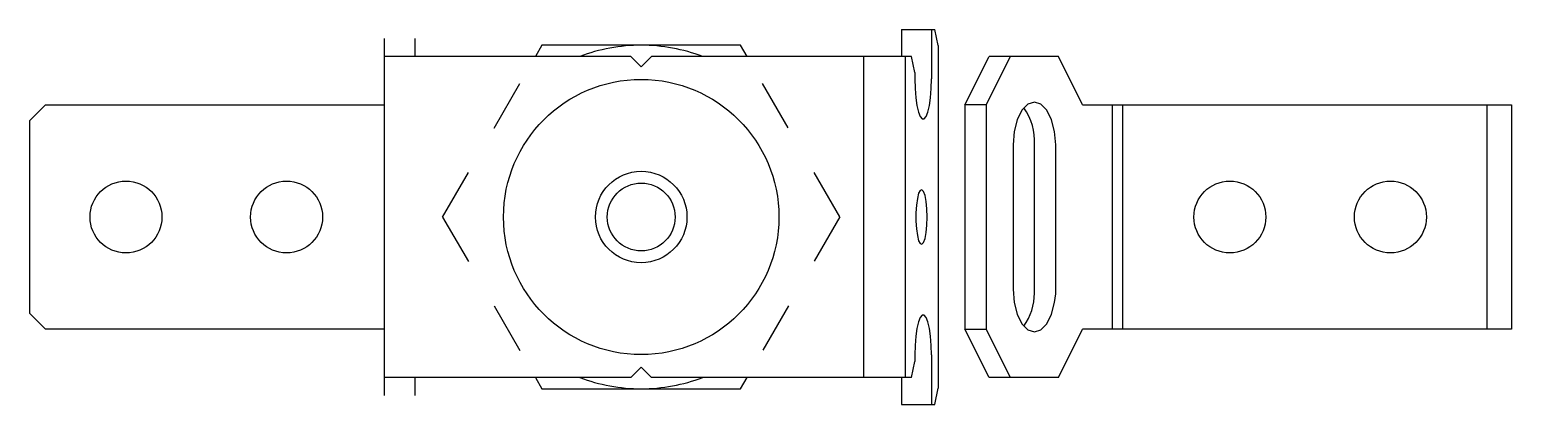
# Model space of a CAD drawing. Header units: inches. Extents: x -1.19 to 1.69, y -0.36 to 0.37.
import ezdxf

# ---------------------------------------------------------------- set-up
doc = ezdxf.new("R2010")
doc.units = ezdxf.units.IN
doc.header["$LTSCALE"] = 0.5
doc.header["$MEASUREMENT"] = 0
doc.linetypes.add('HIDDEN2', pattern=[0.1875, 0.125, -0.0625])
doc.layers.add('Hardware', color=242, linetype='CONTINUOUS')
doc.layers.add('Mounting', color=4, linetype='CONTINUOUS')
doc.layers.add('Joiner', color=11, linetype='CONTINUOUS', plot=False)

msp = doc.modelspace()

# ---------------------------------------------------------------- linework, layer by layer
at = {"layer": 'Hardware', "linetype": 'Continuous', "transparency": 16777216}
for p, q in [((-0.1932, 0.3346), (-0.206, 0.3125)), ((0, 0.3346), (-0.1932, 0.3346)), ((0.1932, 0.3346), (0, 0.3346)), ((0.206, 0.3125), (0.1932, 0.3346)), ((-0.206, -0.3125), (-0.1932, -0.3346)), ((0.1932, -0.3346), (0.206, -0.3125)), ((-0.1932, -0.3346), (0, -0.3346)), ((0, -0.3346), (0.1932, -0.3346))]:
    msp.add_line(p, q, dxfattribs=at)
at = {"layer": 'Hardware', "linetype": 'HIDDEN2', "transparency": 16777216}
for p, q in [((-0.3864, 0), (-0.206, 0.3125)), ((0.3864, 0.0003), (0.2057, 0.3127)), ((-0.3864, 0), (-0.206, -0.3125)), ((0.3864, 0.0003), (0.2063, -0.3123))]:
    msp.add_line(p, q, dxfattribs=at)
at = {"layer": 'Hardware', "linetype": 'Continuous', "transparency": 16777216}
for start, end in [(90, 110.9611), (69.0389, 90), (249.0389, 270), (270, 290.9611)]:
    msp.add_arc((0, 0), 0.3346, start, end, dxfattribs=at)
at = {"layer": 'Joiner', "linetype": 'Continuous', "transparency": 16777216}
for p, q in [((-0.5, 0.3475), (-0.5, -0.3475)), ((-0.4402, 0.3125), (-0.4402, 0.3475)), ((0.5065, 0.365), (0.5715, 0.365)), ((0.5065, 0.365), (0.5065, 0.3125)), ((0.565, 0.365), (0.565, 0.2688)), ((0.578, 0.3338), (0.5715, 0.365)), ((0.578, 0.3338), (0.578, -0.3337)), ((-0.02, 0.3125), (-0.5, 0.3125)), ((-0.02, 0.3125), (0, 0.2925)), ((0, 0.2925), (0.02, 0.3125)), ((0.526, 0.3125), (0.02, 0.3125)), ((0.4324, 0.3125), (0.4324, -0.3125)), ((0.514, 0.3125), (0.514, -0.3125)), ((0.5325, 0.2813), (0.526, 0.3125)), ((0.63, 0.2188), (0.6769, 0.3125)), ((0.7183, 0.3125), (0.6714, 0.2188)), ((0.812, 0.3125), (0.6769, 0.3125)), ((0.8589, 0.2188), (0.812, 0.3125)), ((0.5325, 0.2813), (0.5325, 0.2688)), ((-1.159, 0.2188), (-1.1902, 0.1875)), ((-1.159, 0.2188), (-0.5, 0.2188)), ((0.6714, 0.2188), (0.63, 0.2188)), ((0.63, 0.2188), (0.63, -0.2188)), ((0.6714, 0.2188), (0.6714, -0.2188)), ((0.8589, 0.2188), (1.6934, 0.2188)), ((0.9164, 0.2188), (0.9164, -0.2188)), ((0.9369, 0.2188), (0.9369, -0.2188)), ((1.6456, 0.2188), (1.6456, -0.2188)), ((1.6934, 0.2188), (1.6934, -0.2188)), ((-1.1902, 0.1875), (-1.1902, -0.1875)), ((0.7236, 0.1406), (0.7236, -0.1406)), ((0.7652, -0.1493), (0.7652, 0.1406)), ((0.8066, -0.1497), (0.8066, 0.1406)), ((-1.1902, -0.1875), (-1.159, -0.2188)), ((-0.5, -0.2188), (-1.159, -0.2188)), ((0.6769, -0.3125), (0.63, -0.2188)), ((0.63, -0.2188), (0.6714, -0.2188)), ((0.6714, -0.2188), (0.7183, -0.3125)), ((0.812, -0.3125), (0.8589, -0.2188)), ((1.6934, -0.2188), (0.8589, -0.2188)), ((0.526, -0.3125), (0.5325, -0.2812)), ((0.5325, -0.2687), (0.5325, -0.2812)), ((0.565, -0.2687), (0.565, -0.365)), ((-0.02, -0.3125), (-0.5, -0.3125)), ((-0.4402, -0.3475), (-0.4402, -0.3125)), ((0, -0.2925), (-0.02, -0.3125)), ((0.02, -0.3125), (0, -0.2925)), ((0.526, -0.3125), (0.02, -0.3125)), ((0.5065, -0.3125), (0.5065, -0.365)), ((0.812, -0.3125), (0.6769, -0.3125)), ((0.5715, -0.365), (0.578, -0.3337)), ((0.5065, -0.365), (0.5715, -0.365))]:
    msp.add_line(p, q, dxfattribs=at)
at = {"layer": 'Joiner', "linetype": 'Continuous', "transparency": 16777216, "flags": 128}
for points in [[(0.5325, 0.2688), (0.533, 0.2501), (0.5343, 0.2324), (0.5366, 0.2169), (0.5395, 0.2045), (0.543, 0.1957), (0.5468, 0.1912), (0.5507, 0.1912), (0.5545, 0.1957), (0.558, 0.2045), (0.5609, 0.2169), (0.5631, 0.2324), (0.5645, 0.2501), (0.565, 0.2688)], [(0.8066, 0.1406), (0.8046, 0.1663), (0.7987, 0.1894), (0.7895, 0.2078), (0.778, 0.2196), (0.7651, 0.2236), (0.7523, 0.2196), (0.7407, 0.2078), (0.7316, 0.1894), (0.7257, 0.1663), (0.7236, 0.1406)], [(0.5566, 0), (0.5561, 0.0157), (0.5546, 0.03), (0.5524, 0.0416), (0.5495, 0.0496), (0.5463, 0.0531), (0.543, 0.0519), (0.5399, 0.0461), (0.5374, 0.0362), (0.5355, 0.0231), (0.5345, 0.0079), (0.5345, -0.0079), (0.5355, -0.0231), (0.5374, -0.0362), (0.5399, -0.0461), (0.543, -0.0519), (0.5463, -0.0531), (0.5495, -0.0496), (0.5524, -0.0416), (0.5546, -0.03), (0.5561, -0.0157), (0.5566, 0)], [(0.7236, -0.1406), (0.7257, -0.1663), (0.7316, -0.1894), (0.7407, -0.2078), (0.7523, -0.2196), (0.7651, -0.2236), (0.778, -0.2196), (0.7895, -0.2078), (0.7987, -0.1894), (0.8046, -0.1663), (0.8066, -0.1497)], [(0.565, -0.2687), (0.5645, -0.2501), (0.5631, -0.2324), (0.5609, -0.2169), (0.558, -0.2045), (0.5545, -0.1957), (0.5507, -0.1912), (0.5468, -0.1912), (0.543, -0.1957), (0.5395, -0.2045), (0.5366, -0.2169), (0.5343, -0.2324), (0.533, -0.2501), (0.5325, -0.2687)]]:
    msp.add_lwpolyline(points, dxfattribs=at)
at = {"layer": 'Joiner', "ltscale": 0.5, "transparency": 16777216}
for centre in [(-1.0027, 0), (-0.6902, 0), (1.1456, 0), (1.4581, 0)]:
    msp.add_circle(centre, 0.07, dxfattribs=at)
at = {"layer": 'Joiner', "linetype": 'Continuous', "transparency": 16777216}
for centre, radius, start, end in [((0.6559, 0.148), 0.1096, 356.1442, 36.111), ((0.6572, -0.1488), 0.108, 323.8422, 0.24)]:
    msp.add_arc(centre, radius, start, end, dxfattribs=at)
at = {"layer": 'Mounting', "linetype": 'Continuous', "transparency": 16777216}
for radius in [0.268, 0.089, 0.066]:
    msp.add_circle((0, 0), radius, dxfattribs=at)

doc.saveas('drawing.dxf')
